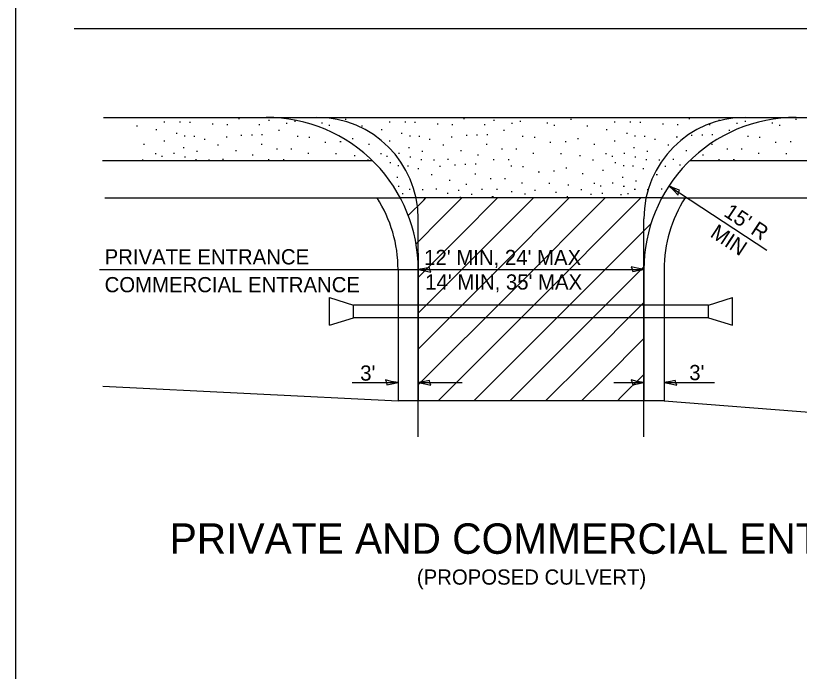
# Model space of a CAD drawing. Extents: x 100 to 1675, y 75 to 1075.
# Drawn here: x 100 to 409.2, y 567.1 to 825.6 of the extents above; entities that cross this region are included whole.
import ezdxf

# ---------------------------------------------------------------- set-up
doc = ezdxf.new("R2010")
doc.units = 0
doc.layers.add('Sheets_General Details', color=7, linetype='Continuous')
doc.layers.add('Sheets_Major Grid', color=7, linetype='Continuous')

msp = doc.modelspace()

# ---------------------------------------------------------------- linework, layer by layer
at = {"layer": 'Sheets_General Details'}
for p, q in [((123.03, 820.55), (904.54, 820.55)), ((134.7, 785.55), (532.36, 785.55)), ((158.47, 783.79), (158.87, 783.79)), ((164.66, 783.79), (165.06, 783.79)), ((168.56, 783.62), (168.96, 783.62)), ((177.5, 782.93), (177.9, 782.93)), ((183.26, 782.67), (183.66, 782.67)), ((187.87, 785.03), (188.27, 785.03)), ((195.99, 782.76), (196.39, 782.76)), ((199.68, 784.46), (200.08, 784.46)), ((206.72, 783.21), (207.12, 783.21)), ((210.01, 784.01), (210.41, 784.01)), ((220.68, 783.32), (221.08, 783.32)), ((223.51, 782.41), (223.91, 782.41)), ((230.04, 784.82), (230.44, 784.82)), ((247.3, 783.79), (247.7, 783.79)), ((253.49, 783.79), (253.89, 783.79)), ((257.39, 783.62), (257.79, 783.62)), ((266.33, 782.93), (266.73, 782.93)), ((272.09, 782.67), (272.49, 782.67)), ((276.7, 785.03), (277.1, 785.03)), ((284.82, 782.76), (285.22, 782.76)), ((288.51, 784.46), (288.91, 784.46)), ((295.55, 783.21), (295.95, 783.21)), ((298.84, 784.01), (299.24, 784.01)), ((309.51, 783.32), (309.91, 783.32)), ((312.34, 782.41), (312.74, 782.41)), ((318.87, 784.82), (319.27, 784.82)), ((336.13, 783.79), (336.53, 783.79)), ((342.32, 783.79), (342.72, 783.79)), ((346.22, 783.62), (346.62, 783.62)), ((355.16, 782.93), (355.56, 782.93)), ((360.92, 782.67), (361.32, 782.67)), ((365.53, 785.03), (365.93, 785.03)), ((373.65, 782.76), (374.05, 782.76)), ((377.34, 784.46), (377.74, 784.46)), ((384.38, 783.21), (384.78, 783.21)), ((387.67, 784.01), (388.07, 784.01)), ((398.34, 783.32), (398.74, 783.32)), ((401.17, 782.41), (401.57, 782.41)), ((407.7, 784.82), (408.1, 784.82)), ((147.63, 782.19), (148.03, 782.19)), ((155.31, 780.69), (155.71, 780.69)), ((163.28, 779.32), (163.68, 779.32)), ((203.64, 780.52), (204.04, 780.52)), ((236.46, 782.19), (236.86, 782.19)), ((244.14, 780.69), (244.54, 780.69)), ((252.11, 779.32), (252.51, 779.32)), ((292.47, 780.52), (292.87, 780.52)), ((325.29, 782.19), (325.69, 782.19)), ((332.97, 780.69), (333.37, 780.69)), ((340.94, 779.32), (341.34, 779.32)), ((381.3, 780.52), (381.7, 780.52)), ((158.47, 776.31), (158.87, 776.31)), ((166.52, 778.22), (166.92, 778.22)), ((170.27, 778.1), (170.67, 778.1)), ((174.35, 776.97), (174.75, 776.97)), ((182.98, 777.87), (183.38, 777.87)), ((188.85, 778.46), (189.25, 778.46)), ((192.98, 778.67), (193.38, 778.67)), ((197.02, 778.8), (197.42, 778.8)), ((211.03, 778.1), (211.43, 778.1)), ((215.68, 777.77), (216.08, 777.77)), ((227.95, 776.06), (228.35, 776.06)), ((232.79, 777.25), (233.19, 777.25)), ((247.3, 776.31), (247.7, 776.31)), ((255.35, 778.22), (255.75, 778.22)), ((259.1, 778.1), (259.5, 778.1)), ((263.18, 776.97), (263.58, 776.97)), ((271.81, 777.87), (272.21, 777.87)), ((277.68, 778.46), (278.08, 778.46)), ((281.81, 778.67), (282.21, 778.67)), ((285.85, 778.8), (286.25, 778.8)), ((299.86, 778.1), (300.26, 778.1)), ((304.51, 777.77), (304.91, 777.77)), ((316.78, 776.06), (317.18, 776.06)), ((321.62, 777.25), (322.02, 777.25)), ((336.13, 776.31), (336.53, 776.31)), ((344.18, 778.22), (344.58, 778.22)), ((347.93, 778.1), (348.33, 778.1)), ((352.01, 776.97), (352.41, 776.97)), ((360.64, 777.87), (361.04, 777.87)), ((366.51, 778.46), (366.91, 778.46)), ((370.64, 778.67), (371.04, 778.67)), ((374.68, 778.8), (375.08, 778.8)), ((388.69, 778.1), (389.09, 778.1)), ((393.34, 777.77), (393.74, 777.77)), ((405.61, 776.06), (406.01, 776.06)), ((150.41, 775.02), (150.81, 775.02)), ((166.12, 773.64), (166.52, 773.64)), ((179.65, 774.67), (180.05, 774.67)), ((196.84, 774.92), (197.24, 774.92)), ((202.87, 773.13), (203.27, 773.13)), ((208.54, 773.13), (208.94, 773.13)), ((221.93, 775.72), (222.33, 775.72)), ((239.24, 775.02), (239.64, 775.02)), ((254.95, 773.64), (255.35, 773.64)), ((268.48, 774.67), (268.88, 774.67)), ((285.67, 774.92), (286.07, 774.92)), ((291.7, 773.13), (292.1, 773.13)), ((297.37, 773.13), (297.77, 773.13)), ((310.76, 775.72), (311.16, 775.72)), ((328.07, 775.02), (328.47, 775.02)), ((343.78, 773.64), (344.18, 773.64)), ((357.31, 774.67), (357.71, 774.67)), ((374.5, 774.92), (374.9, 774.92)), ((380.53, 773.13), (380.93, 773.13)), ((386.2, 773.13), (386.6, 773.13)), ((399.59, 775.72), (399.99, 775.72)), ((155.06, 771.23), (155.46, 771.23)), ((157.52, 770.2), (157.92, 770.2)), ((162.25, 771.41), (162.65, 771.41)), ((166.63, 770.04), (167.03, 770.04)), ((171.4, 772.18), (171.8, 772.18)), ((186.7, 772.44), (187.1, 772.44)), ((193.32, 770.8), (193.72, 770.8)), ((215.25, 771.41), (215.65, 771.41)), ((226.13, 771.29), (226.53, 771.29)), ((233.57, 770.55), (233.97, 770.55)), ((243.89, 771.23), (244.29, 771.23)), ((246.35, 770.2), (246.75, 770.2)), ((251.08, 771.41), (251.48, 771.41)), ((255.46, 770.04), (255.86, 770.04)), ((260.23, 772.18), (260.63, 772.18)), ((275.53, 772.44), (275.93, 772.44)), ((282.15, 770.8), (282.55, 770.8)), ((304.08, 771.41), (304.48, 771.41)), ((314.96, 771.29), (315.36, 771.29)), ((322.4, 770.55), (322.8, 770.55)), ((332.72, 771.23), (333.12, 771.23)), ((335.18, 770.2), (335.58, 770.2)), ((339.91, 771.41), (340.31, 771.41)), ((344.29, 770.04), (344.69, 770.04)), ((349.06, 772.18), (349.46, 772.18)), ((364.36, 772.44), (364.76, 772.44)), ((370.98, 770.8), (371.38, 770.8)), ((392.91, 771.41), (393.31, 771.41)), ((403.79, 771.29), (404.19, 771.29)), ((134.29, 768.55), (240.66, 768.55)), ((149.91, 768.79), (150.31, 768.79)), ((170.97, 768.86), (171.37, 768.86)), ((176.06, 768.79), (176.46, 768.79)), ((181.54, 769), (181.94, 769)), ((199.56, 768.9), (199.96, 768.9)), ((205.47, 768.9), (205.87, 768.9)), ((238.74, 768.79), (239.14, 768.79)), ((247.55, 767.68), (247.95, 767.68)), ((259.8, 768.86), (260.2, 768.86)), ((264.89, 768.79), (265.29, 768.79)), ((270.37, 769), (270.77, 769)), ((273.12, 766.82), (273.52, 766.82)), ((277.24, 767.03), (277.64, 767.03)), ((281.29, 767.16), (281.69, 767.16)), ((288.39, 768.9), (288.79, 768.9)), ((294.3, 768.9), (294.7, 768.9)), ((327.57, 768.79), (327.97, 768.79)), ((336.38, 767.68), (336.78, 767.68)), ((348.63, 768.86), (349.03, 768.86)), ((353.72, 768.79), (354.12, 768.79)), ((359.2, 769), (359.6, 769)), ((361.95, 766.82), (362.35, 766.82)), ((366.01, 768.55), (619.47, 768.55)), ((377.22, 768.9), (377.62, 768.9)), ((383.13, 768.9), (383.53, 768.9)), ((250.79, 766.58), (251.19, 766.58)), ((254.53, 766.46), (254.93, 766.46)), ((258.62, 765.33), (259.02, 765.33)), ((267.25, 766.24), (267.65, 766.24)), ((295.3, 766.46), (295.7, 766.46)), ((299.95, 766.13), (300.35, 766.13)), ((306.2, 764.08), (306.6, 764.08)), ((312.22, 764.42), (312.62, 764.42)), ((317.06, 765.61), (317.46, 765.61)), ((331.56, 764.67), (331.96, 764.67)), ((339.62, 766.58), (340.02, 766.58)), ((343.36, 766.46), (343.76, 766.46)), ((347.45, 765.33), (347.85, 765.33)), ((356.08, 766.24), (356.48, 766.24)), ((250.39, 762), (250.79, 762)), ((263.92, 763.03), (264.32, 763.03)), ((270.97, 760.8), (271.37, 760.8)), ((281.1, 763.28), (281.5, 763.28)), ((287.14, 761.49), (287.54, 761.49)), ((292.81, 761.49), (293.21, 761.49)), ((323.51, 763.38), (323.91, 763.38)), ((339.22, 762), (339.62, 762)), ((352.75, 763.03), (353.15, 763.03)), ((250.9, 758.4), (251.3, 758.4)), ((255.67, 760.54), (256.07, 760.54)), ((277.59, 759.17), (277.99, 759.17)), ((299.52, 759.77), (299.92, 759.77)), ((310.4, 759.65), (310.8, 759.65)), ((317.84, 758.91), (318.24, 758.91)), ((328.15, 759.6), (328.55, 759.6)), ((330.62, 758.56), (331.02, 758.56)), ((335.35, 759.77), (335.75, 759.77)), ((339.73, 758.4), (340.13, 758.4)), ((344.5, 760.54), (344.9, 760.54)), ((357.73, 758.53), (396.33, 733.13)), ((252.49, 755.56), (252.89, 755.56)), ((255.24, 757.22), (255.64, 757.22)), ((260.33, 757.15), (260.73, 757.15)), ((265.81, 757.36), (266.21, 757.36)), ((270.2, 755.68), (270.6, 755.68)), ((274.63, 756.81), (275.03, 756.81)), ((279.74, 755.22), (280.14, 755.22)), ((283.83, 757.27), (284.23, 757.27)), ((287.91, 754.38), (288.31, 754.38)), ((288.14, 754.38), (288.54, 754.38)), ((289.73, 757.27), (290.13, 757.27)), ((295.53, 756.36), (295.93, 756.36)), ((300.75, 755.34), (301.15, 755.34)), ((304.72, 756.81), (305.12, 756.81)), ((312.93, 756.01), (313.33, 756.01)), ((317.41, 754.38), (317.81, 754.38)), ((323, 757.15), (323.4, 757.15)), ((326.75, 755.22), (327.15, 755.22)), ((331.31, 755.67), (331.71, 755.67)), ((338.67, 755.11), (339.07, 755.11)), ((341.32, 755.56), (341.72, 755.56)), ((344.07, 757.22), (344.47, 757.22)), ((349.16, 757.15), (349.56, 757.15)), ((354.64, 757.36), (355.04, 757.36)), ((135.12, 753.77), (251.77, 753.77)), ((354.9, 753.77), (251.77, 753.77)), ((275.19, 754.06), (275.59, 754.06)), ((310.18, 753.89), (310.58, 753.89)), ((354.9, 753.77), (949.96, 753.77)), ((258.81, 659.58), (258.81, 745.55)), ((347.86, 659.58), (347.86, 745.55)), ((258.81, 732.03), (258.81, 725.55)), ((133.03, 725.55), (347.86, 725.55)), ((250.86, 725.55), (250.86, 673.72)), ((258.81, 725.55), (258.81, 673.72)), ((258.81, 725.55), (347.86, 725.55)), ((347.86, 725.55), (347.86, 673.72)), ((355.81, 725.55), (355.81, 673.72)), ((258.81, 721.57), (258.81, 721.55)), ((223.83, 703.55), (223.83, 714.55)), ((223.83, 714.55), (233.33, 711.55)), ((373.33, 711.55), (382.83, 714.55)), ((382.83, 703.55), (382.83, 714.55)), ((373.33, 711.55), (233.33, 711.55)), ((233.33, 706.55), (233.33, 711.55)), ((373.33, 706.55), (373.33, 711.55)), ((223.83, 703.55), (233.33, 706.55)), ((373.33, 706.55), (233.33, 706.55)), ((373.33, 706.55), (382.83, 703.55)), ((232.79, 680.96), (250.86, 680.96)), ((258.81, 680.96), (276.13, 680.96)), ((335.97, 680.96), (347.86, 680.96)), ((355.81, 680.96), (375.74, 680.96)), ((134.33, 679.53), (250.86, 673.72)), ((258.81, 673.72), (250.86, 673.72)), ((347.86, 673.72), (258.81, 673.72)), ((355.81, 673.72), (347.86, 673.72)), ((355.81, 673.72), (417.03, 669.01))]:
    msp.add_line(p, q, dxfattribs=at)
for points in [[(135.12, 820.55), (149.7, 820.55)], [(152.2, 820.55), (157.2, 820.55)], [(159.7, 820.55), (186.36, 820.55)], [(188.86, 820.55), (193.86, 820.55)], [(196.36, 820.55), (249.7, 820.55)], [(252.2, 820.55), (257.2, 820.55)], [(259.7, 820.55), (286.36, 820.55)], [(288.86, 820.55), (293.86, 820.55)], [(296.36, 820.55), (349.7, 820.55)], [(352.2, 820.55), (357.2, 820.55)], [(359.7, 820.55), (386.36, 820.55)], [(388.86, 820.55), (393.86, 820.55)], [(396.36, 820.55), (449.7, 820.55)], [(254.91, 746.83), (261.03, 752.94)], [(261.03, 752.94), (261.85, 753.77)], [(268.1, 745.87), (275.99, 753.77)], [(275.17, 738.8), (290.14, 753.77)], [(282.24, 731.73), (304.28, 753.77)], [(289.31, 724.66), (318.42, 753.77)], [(296.38, 717.59), (332.56, 753.77)], [(303.45, 710.51), (346.7, 753.77)], [(257.95, 735.72), (268.1, 745.87)], [(310.53, 703.44), (350.61, 743.53)], [(258.81, 722.44), (275.17, 738.8)], [(258.81, 708.3), (282.24, 731.73)], [(317.6, 696.37), (347.87, 726.64)], [(258.81, 694.16), (289.31, 724.66)], [(258.81, 680.02), (296.38, 717.58)], [(324.67, 689.3), (347.86, 712.49)], [(266.66, 673.72), (303.45, 710.51)], [(280.8, 673.72), (310.52, 703.44)], [(294.94, 673.72), (317.6, 696.37)], [(331.74, 682.23), (347.86, 698.35)], [(309.08, 673.72), (324.67, 689.3)], [(338.81, 675.16), (347.86, 684.21)], [(323.23, 673.72), (331.74, 682.23)], [(337.37, 673.72), (338.81, 675.16)]]:
    msp.add_lwpolyline(points, dxfattribs=at)
for points in [[(361.33, 754.91), (361.52, 755.94), (361.9, 756.79), (360.06, 757.52), (357.73, 758.53), (359.69, 756.66)], [(342.86, 726.6), (343.26, 725.64), (343.42, 724.72), (345.36, 725.12), (347.86, 725.55), (345.19, 726.04)], [(263.81, 724.51), (263.41, 725.47), (263.25, 726.39), (261.31, 725.99), (258.81, 725.55), (261.48, 725.07)], [(245.86, 682.01), (246.27, 681.05), (246.43, 680.13), (248.36, 680.53), (250.86, 680.96), (248.2, 681.45)], [(263.81, 679.92), (263.41, 680.88), (263.25, 681.8), (261.31, 681.39), (258.81, 680.96), (261.48, 680.48)], [(342.86, 682.01), (343.26, 681.05), (343.42, 680.13), (345.36, 680.53), (347.86, 680.96), (345.19, 681.45)], [(360.8, 679.92), (360.4, 680.88), (360.24, 681.8), (358.31, 681.39), (355.81, 680.96), (358.47, 680.48)]]:
    msp.add_lwpolyline(points, close=True, dxfattribs=at)
for centre, radius, start, end in [((198.81, 725.55), 60, 44.3095, 90), ((218.81, 745.55), 40, 0, 90), ((387.86, 745.55), 40, 90, 180), ((407.86, 725.55), 60, 90, 135.6906), ((198.81, 725.55), 60, 0, 44.3092), ((407.86, 725.55), 60, 135.6908, 180), ((198.81, 725.55), 52.05, 0, 32.8211), ((407.86, 725.55), 52.05, 147.1789, 180)]:
    msp.add_arc(centre, radius, start, end, dxfattribs=at)
at = {"layer": 'Sheets_Major Grid'}
msp.add_lwpolyline([(100, 1075), (1675, 1075), (1675, 75), (100, 75)], close=True, dxfattribs=at)

# ---------------------------------------------------------------- texts
at = {"layer": 'Sheets_General Details'}
for s, p in [("15' R", (378.96, 746.9)), ('MIN', (373.62, 738.74))]:
    msp.add_text(s, height=6, rotation=326.6579, dxfattribs=at).set_placement(p)
for s, height, p in [('PRIVATE ENTRANCE', 6, (135.09, 727.55)), ("12' MIN, 24' MAX", 6, (261.16, 727.29)), ("14' MIN, 35' MAX", 6, (261.56, 717.63)), ('COMMERCIAL ENTRANCE', 6, (135.09, 716.57)), ("3'", 6, (235.92, 681.72)), ("3'", 6, (365.73, 681.91)), ('PRIVATE AND COMMERCIAL ENTRANCES', 12, (160.76, 613.44)), ('(PROPOSED CULVERT)', 6, (258.27, 601.28))]:
    msp.add_text(s, height=height, dxfattribs=at).set_placement(p)

doc.saveas('drawing.dxf')
